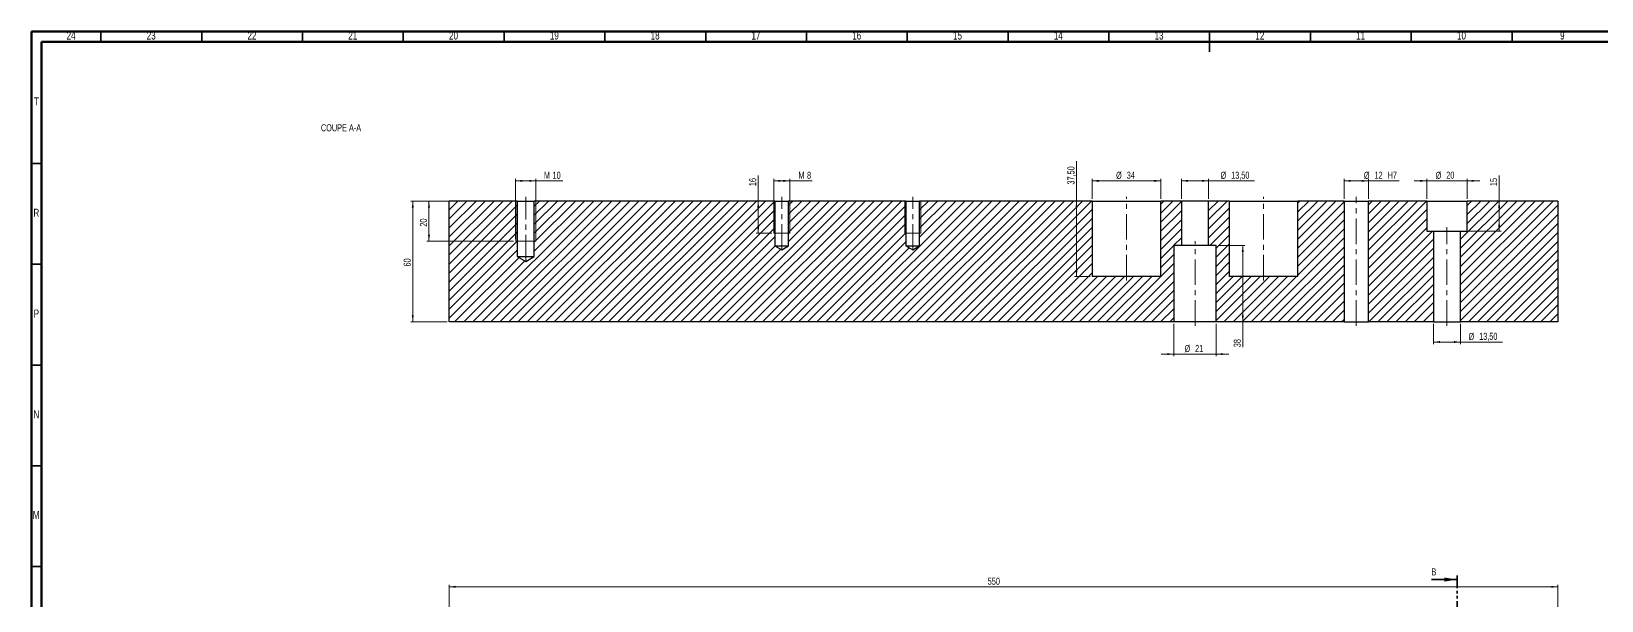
# Model space of a CAD drawing. Header units: millimetres. Extents: x 15 to 1184, y 5 to 836.
# Drawn here: x 15 to 794, y 554 to 836 of the extents above; entities that cross this region are included whole.
import ezdxf

# ---------------------------------------------------------------- set-up
doc = ezdxf.new("R2010")
doc.units = ezdxf.units.MM
doc.linetypes.add('CENTERX2', pattern=[20.32, 12.7, -2.54, 2.54, -2.54])
doc.linetypes.add('PHANTOM', pattern=[12.7, 6.35, -1.27, 1.27, -1.27, 1.27, -1.27])
doc.styles.add('SLDTEXTSTYLE0', font='TXT', dxfattribs={"width": 0.75})
doc.dimstyles.new('SLDDIMSTYLE2', dxfattribs={"dimtxt": 3.5, "dimasz": 3.302, "dimexe": 0, "dimexo": 0.0625, "dimgap": 0.875, "dimtad": 1, "dimrnd": 1e-09, "dimzin": 12, "dimdsep": 46, "dimtxsty": 'SLDTEXTSTYLE0', "dimsah": 1, "dimcen": 0.09, "dimadec": 0, "dimazin": 3, "dimtfac": 1, "dimtofl": 0, "dimtmove": 0, "dimatfit": 3, "dimfxl": 1, "dimfrac": 2, "dimtolj": 1, "dimtzin": 12, "dimarcsym": 0})
doc.dimstyles.new('SLDDIMSTYLE3', dxfattribs={"dimtxt": 3.5, "dimasz": 3.302, "dimexe": 0, "dimexo": 0.0625, "dimgap": 0.875, "dimtad": 1, "dimrnd": 1e-09, "dimzin": 12, "dimdsep": 46, "dimtxsty": 'SLDTEXTSTYLE0', "dimsah": 1, "dimcen": 0.09, "dimadec": 0, "dimazin": 3, "dimtfac": 1, "dimtmove": 0, "dimatfit": 0, "dimfxl": 1, "dimfrac": 2, "dimtolj": 1, "dimtzin": 12, "dimarcsym": 0})

# ---------------------------------------------------------------- blocks, each defined once
blk = doc.blocks.new('_D_72')
at = {"color": 7, "linetype": 'Continuous', "lineweight": 18}
for p, q in [((222.23, 521.42), (222.23, 561.42)), ((772.23, 521.42), (772.23, 561.42)), ((222.23, 560.42), (772.23, 560.42))]:
    blk.add_line(p, q, dxfattribs=at)
for points in [[(222.23, 560.42), (225.53, 559.92), (225.53, 560.93)], [(772.23, 560.42), (768.93, 560.93), (768.93, 559.92)]]:
    blk.add_solid(points, dxfattribs=at)
at = {"color": 7, "linetype": 'Continuous', "lineweight": 18, "insert": (489.41, 564.94), "char_height": 3.5, "attachment_point": 1, "style": 'SLDTEXTSTYLE0'}
blk.add_mtext('550', dxfattribs=at)
blk = doc.blocks.new('_D_74')
at = {"color": 7, "linetype": 'Continuous', "lineweight": 18}
for p, q in [((255.23, 732.92), (255.23, 762.92)), ((255.23, 761.92), (265.23, 761.92)), ((265.23, 732.92), (265.23, 762.92)), ((265.23, 761.92), (278.71, 761.92))]:
    blk.add_line(p, q, dxfattribs=at)
for points in [[(255.23, 761.92), (258.53, 761.42), (258.53, 762.43)], [(265.23, 761.92), (261.93, 762.43), (261.93, 761.42)]]:
    blk.add_solid(points, dxfattribs=at)
at = {"color": 7, "linetype": 'Continuous', "lineweight": 18, "char_height": 3.5, "attachment_point": 1, "style": 'SLDTEXTSTYLE0'}
for s, insert in [('M', (269.25, 766.44)), ('10', (273.54, 766.44))]:
    blk.add_mtext(s, dxfattribs=dict(at, insert=insert))
blk = doc.blocks.new('_D_75')
at = {"color": 7, "linetype": 'Continuous', "lineweight": 18}
for p, q in [((254.23, 751.92), (211.23, 751.92)), ((212.23, 751.92), (212.23, 731.92)), ((254.23, 731.92), (211.23, 731.92))]:
    blk.add_line(p, q, dxfattribs=at)
for points in [[(212.23, 751.92), (211.72, 748.62), (212.74, 748.62)], [(212.23, 731.92), (212.74, 735.23), (211.72, 735.23)]]:
    blk.add_solid(points, dxfattribs=at)
at = {"color": 7, "linetype": 'Continuous', "lineweight": 18, "insert": (207.72, 739.21), "char_height": 3.5, "attachment_point": 1, "rotation": 90, "style": 'SLDTEXTSTYLE0'}
blk.add_mtext('20', dxfattribs=at)
blk = doc.blocks.new('_D_76')
at = {"color": 7, "linetype": 'Continuous', "lineweight": 18}
for p, q in [((221.23, 751.92), (203.18, 751.92)), ((204.18, 691.92), (204.18, 751.92)), ((221.23, 691.92), (203.18, 691.92))]:
    blk.add_line(p, q, dxfattribs=at)
for points in [[(204.18, 751.92), (203.67, 748.62), (204.69, 748.62)], [(204.18, 691.92), (204.69, 695.23), (203.67, 695.23)]]:
    blk.add_solid(points, dxfattribs=at)
at = {"color": 7, "linetype": 'Continuous', "lineweight": 18, "insert": (199.67, 719.4), "char_height": 3.5, "attachment_point": 1, "rotation": 90, "style": 'SLDTEXTSTYLE0'}
blk.add_mtext('60', dxfattribs=at)
blk = doc.blocks.new('_D_77')
at = {"color": 7, "linetype": 'Continuous', "lineweight": 18}
for p, q in [((383.23, 736.92), (383.23, 762.92)), ((383.23, 761.92), (391.23, 761.92)), ((391.23, 736.92), (391.23, 762.92)), ((391.23, 761.92), (402.36, 761.92))]:
    blk.add_line(p, q, dxfattribs=at)
for points in [[(383.23, 761.92), (386.53, 761.42), (386.53, 762.43)], [(391.23, 761.92), (387.93, 762.43), (387.93, 761.42)]]:
    blk.add_solid(points, dxfattribs=at)
at = {"color": 7, "linetype": 'Continuous', "lineweight": 18, "char_height": 3.5, "attachment_point": 1, "style": 'SLDTEXTSTYLE0'}
for s, insert in [('M', (395.48, 766.44)), ('8', (399.77, 766.44))]:
    blk.add_mtext(s, dxfattribs=dict(at, insert=insert))
blk = doc.blocks.new('_D_78')
at = {"color": 7, "linetype": 'Continuous', "lineweight": 18}
for p, q in [((375.56, 751.92), (375.56, 764.51)), ((382.23, 751.92), (374.56, 751.92)), ((375.56, 751.92), (375.56, 735.92)), ((382.23, 735.92), (374.56, 735.92))]:
    blk.add_line(p, q, dxfattribs=at)
for points in [[(375.56, 751.92), (375.05, 748.62), (376.06, 748.62)], [(375.56, 735.92), (376.06, 739.23), (375.05, 739.23)]]:
    blk.add_solid(points, dxfattribs=at)
at = {"color": 7, "linetype": 'Continuous', "lineweight": 18, "insert": (371.04, 759.34), "char_height": 3.5, "attachment_point": 1, "rotation": 90, "style": 'SLDTEXTSTYLE0'}
blk.add_mtext('16', dxfattribs=at)
blk = doc.blocks.new('_D_79')
at = {"color": 7, "linetype": 'Continuous', "lineweight": 18}
for p, q in [((541.23, 752.92), (541.23, 762.92)), ((575.23, 761.92), (541.23, 761.92)), ((575.23, 752.92), (575.23, 762.92))]:
    blk.add_line(p, q, dxfattribs=at)
for points in [[(541.23, 761.92), (544.53, 761.42), (544.53, 762.43)], [(575.23, 761.92), (571.93, 762.43), (571.93, 761.42)]]:
    blk.add_solid(points, dxfattribs=at)
at = {"color": 7, "linetype": 'Continuous', "lineweight": 18, "char_height": 3.5, "attachment_point": 1, "style": 'SLDTEXTSTYLE0'}
for s, insert in [('%%c', (553.08, 766.44)), ('34', (558.36, 766.49))]:
    blk.add_mtext(s, dxfattribs=dict(at, insert=insert))
blk = doc.blocks.new('_D_80')
at = {"color": 7, "linetype": 'Continuous', "lineweight": 18}
for p, q in [((533.45, 751.92), (533.45, 771.71)), ((533.45, 751.92), (533.45, 714.42)), ((540.23, 714.42), (532.45, 714.42))]:
    blk.add_line(p, q, dxfattribs=at)
for points in [[(533.45, 751.92), (532.94, 748.62), (533.96, 748.62)], [(533.45, 714.42), (533.96, 717.73), (532.94, 717.73)]]:
    blk.add_solid(points, dxfattribs=at)
at = {"color": 7, "linetype": 'Continuous', "lineweight": 18, "insert": (528.94, 760.08), "char_height": 3.5, "attachment_point": 1, "rotation": 90, "style": 'SLDTEXTSTYLE0'}
blk.add_mtext('37,50', dxfattribs=at)
blk = doc.blocks.new('_D_81')
at = {"color": 7, "linetype": 'Continuous', "lineweight": 18}
for p, q in [((585.48, 752.92), (585.48, 762.92)), ((598.98, 761.92), (585.48, 761.92)), ((598.98, 752.92), (598.98, 762.92)), ((598.98, 761.92), (621.79, 761.92))]:
    blk.add_line(p, q, dxfattribs=at)
for points in [[(585.48, 761.92), (588.78, 761.42), (588.78, 762.43)], [(598.98, 761.92), (595.68, 762.43), (595.68, 761.42)]]:
    blk.add_solid(points, dxfattribs=at)
at = {"color": 7, "linetype": 'Continuous', "lineweight": 18, "char_height": 3.5, "attachment_point": 1, "style": 'SLDTEXTSTYLE0'}
for s, insert in [('%%c', (604.88, 766.44)), ('13,50', (610.16, 766.49))]:
    blk.add_mtext(s, dxfattribs=dict(at, insert=insert))
blk = doc.blocks.new('_D_82')
at = {"color": 7, "linetype": 'Continuous', "lineweight": 18}
for p, q in [((603.73, 729.92), (616.93, 729.92)), ((615.93, 691.92), (615.93, 729.92)), ((603.73, 691.92), (616.93, 691.92)), ((615.93, 691.92), (615.93, 679.34))]:
    blk.add_line(p, q, dxfattribs=at)
for points in [[(615.93, 729.92), (615.42, 726.62), (616.44, 726.62)], [(615.93, 691.92), (616.44, 695.23), (615.42, 695.23)]]:
    blk.add_solid(points, dxfattribs=at)
at = {"color": 7, "linetype": 'Continuous', "lineweight": 18, "insert": (611.42, 679.34), "char_height": 3.5, "attachment_point": 1, "rotation": 90, "style": 'SLDTEXTSTYLE0'}
blk.add_mtext('38', dxfattribs=at)
blk = doc.blocks.new('_D_83')
at = {"color": 7, "linetype": 'Continuous', "lineweight": 18}
for p, q in [((666.23, 752.92), (666.23, 762.92)), ((666.23, 761.92), (678.23, 761.92)), ((678.23, 752.92), (678.23, 762.92)), ((678.23, 761.92), (693.51, 761.92))]:
    blk.add_line(p, q, dxfattribs=at)
for points in [[(666.23, 761.92), (669.53, 761.42), (669.53, 762.43)], [(678.23, 761.92), (674.93, 762.43), (674.93, 761.42)]]:
    blk.add_solid(points, dxfattribs=at)
at = {"color": 7, "linetype": 'Continuous', "lineweight": 18, "char_height": 3.5, "attachment_point": 1, "style": 'SLDTEXTSTYLE0'}
for s, insert in [('%%c', (675.99, 766.44)), ('12', (681.27, 766.49)), ('H7', (687.76, 766.49))]:
    blk.add_mtext(s, dxfattribs=dict(at, insert=insert))
blk = doc.blocks.new('_D_84')
at = {"color": 7, "linetype": 'Continuous', "lineweight": 18}
for p, q in [((707.23, 761.92), (700.88, 761.92)), ((707.23, 752.92), (707.23, 762.92)), ((707.23, 761.92), (727.23, 761.92)), ((727.23, 752.92), (727.23, 762.92)), ((727.23, 761.92), (733.58, 761.92))]:
    blk.add_line(p, q, dxfattribs=at)
for points in [[(707.23, 761.92), (703.93, 762.43), (703.93, 761.42)], [(727.23, 761.92), (730.53, 761.42), (730.53, 762.43)]]:
    blk.add_solid(points, dxfattribs=at)
at = {"color": 7, "linetype": 'Continuous', "lineweight": 18, "char_height": 3.5, "attachment_point": 1, "style": 'SLDTEXTSTYLE0'}
for s, insert in [('%%c', (711.6, 766.44)), ('20', (716.87, 766.49))]:
    blk.add_mtext(s, dxfattribs=dict(at, insert=insert))
blk = doc.blocks.new('_D_85')
at = {"color": 7, "linetype": 'Continuous', "lineweight": 18}
for p, q in [((743.09, 751.92), (743.09, 764.51)), ((743.09, 736.92), (743.09, 751.92)), ((728.23, 736.92), (744.09, 736.92))]:
    blk.add_line(p, q, dxfattribs=at)
for points in [[(743.09, 751.92), (742.58, 748.62), (743.6, 748.62)], [(743.09, 736.92), (743.6, 740.23), (742.58, 740.23)]]:
    blk.add_solid(points, dxfattribs=at)
at = {"color": 7, "linetype": 'Continuous', "lineweight": 18, "insert": (738.58, 759.34), "char_height": 3.5, "attachment_point": 1, "rotation": 90, "style": 'SLDTEXTSTYLE0'}
blk.add_mtext('15', dxfattribs=at)
blk = doc.blocks.new('_D_86')
at = {"color": 7, "linetype": 'Continuous', "lineweight": 18}
for p, q in [((710.48, 690.92), (710.48, 680.92)), ((723.98, 690.92), (723.98, 680.92)), ((710.48, 681.92), (723.98, 681.92)), ((723.98, 681.92), (744.83, 681.92))]:
    blk.add_line(p, q, dxfattribs=at)
for points in [[(710.48, 681.92), (713.78, 681.42), (713.78, 682.43)], [(723.98, 681.92), (720.68, 682.43), (720.68, 681.42)]]:
    blk.add_solid(points, dxfattribs=at)
at = {"color": 7, "linetype": 'Continuous', "lineweight": 18, "char_height": 3.5, "attachment_point": 1, "style": 'SLDTEXTSTYLE0'}
for s, insert in [('%%c', (727.91, 686.44)), ('13,50', (733.19, 686.49))]:
    blk.add_mtext(s, dxfattribs=dict(at, insert=insert))
blk = doc.blocks.new('_D_87')
at = {"color": 7, "linetype": 'Continuous', "lineweight": 18}
for p, q in [((581.73, 690.92), (581.73, 674.92)), ((602.73, 690.92), (602.73, 674.92)), ((581.73, 675.92), (575.38, 675.92)), ((581.73, 675.92), (602.73, 675.92)), ((602.73, 675.92), (609.08, 675.92))]:
    blk.add_line(p, q, dxfattribs=at)
for points in [[(581.73, 675.92), (578.43, 676.43), (578.43, 675.42)], [(602.73, 675.92), (606.03, 675.42), (606.03, 676.43)]]:
    blk.add_solid(points, dxfattribs=at)
at = {"color": 7, "linetype": 'Continuous', "lineweight": 18, "char_height": 3.5, "attachment_point": 1, "style": 'SLDTEXTSTYLE0'}
for s, insert in [('%%c', (587.01, 680.44)), ('21', (592.29, 680.49))]:
    blk.add_mtext(s, dxfattribs=dict(at, insert=insert))

msp = doc.modelspace()

# ---------------------------------------------------------------- hatches: boundary and pattern name
at = {"linetype": 'Continuous', "lineweight": 18}
h = msp.add_hatch(dxfattribs=at)
h.set_pattern_fill('ANSI31', style=0)
h.paths.add_polyline_path([(541.232, 714.425), (541.232, 751.925), (455.632, 751.925), (455.632, 729.675), (452.232, 727.632), (448.832, 729.675), (448.832, 751.925), (390.632, 751.925), (390.632, 729.675), (387.232, 727.632), (383.832, 729.675), (383.832, 751.925), (264.482, 751.925), (264.482, 724.425), (260.232, 721.871), (255.982, 724.425), (255.982, 751.925), (222.232, 751.925), (222.232, 691.925), (581.732, 691.925), (581.732, 729.925), (585.482, 729.925), (585.482, 751.925), (575.232, 751.925), (575.232, 714.425)], flags=0)
h = msp.add_hatch(dxfattribs=at)
h.set_pattern_fill('ANSI31', style=0)
h.paths.add_polyline_path([(666.232, 691.925), (666.232, 751.925), (643.232, 751.925), (643.232, 714.425), (609.232, 714.425), (609.232, 751.925), (598.982, 751.925), (598.982, 729.925), (602.732, 729.925), (602.732, 691.925)], flags=0)
h = msp.add_hatch(dxfattribs=at)
h.set_pattern_fill('ANSI31', style=0)
h.paths.add_polyline_path([(707.232, 736.925), (707.232, 751.925), (678.232, 751.925), (678.232, 691.925), (710.482, 691.925), (710.482, 736.925)], flags=0)
h = msp.add_hatch(dxfattribs=at)
h.set_pattern_fill('ANSI31', style=0)
h.paths.add_polyline_path([(772.232, 691.925), (772.232, 751.925), (727.232, 751.925), (727.232, 736.925), (723.982, 736.925), (723.982, 691.925)], flags=0)

# ---------------------------------------------------------------- linework, layer by layer
at = {"color": 7, "linetype": 'Continuous', "lineweight": 70}
for p, q in [((15, 5), (15, 836)), ((15, 836), (1184, 836)), ((20, 10), (20, 831)), ((20, 831), (1179, 831))]:
    msp.add_line(p, q, dxfattribs=at)
at = {"color": 7, "linetype": 'Continuous', "lineweight": 35}
for p, q in [((49.5, 831), (49.5, 836)), ((99.5, 831), (99.5, 836)), ((149.5, 831), (149.5, 836)), ((199.5, 831), (199.5, 836)), ((249.5, 831), (249.5, 836)), ((299.5, 831), (299.5, 836)), ((349.5, 831), (349.5, 836)), ((399.5, 831), (399.5, 836)), ((449.5, 831), (449.5, 836)), ((499.5, 831), (499.5, 836)), ((549.5, 831), (549.5, 836)), ((599.5, 836.001), (599.5, 825.999)), ((599.5, 831), (599.5, 836)), ((649.5, 831), (649.5, 836)), ((699.5, 831), (699.5, 836)), ((749.5, 831), (749.5, 836)), ((20, 770.5), (15, 770.5)), ((20, 720.5), (15, 720.5)), ((20, 670.5), (15, 670.5)), ((20, 620.5), (15, 620.5)), ((20, 570.5), (15, 570.5)), ((709.532, 564.025), (722.232, 564.025))]:
    msp.add_line(p, q, dxfattribs=at)
at = {"color": 7, "linetype": 'Continuous', "lineweight": 25}
for p, q in [((222.232, 691.925), (222.232, 751.925)), ((255.982, 751.925), (222.232, 751.925)), ((255.982, 751.925), (255.982, 724.425)), ((255.982, 751.925), (264.482, 751.925)), ((264.482, 724.425), (264.482, 751.925)), ((383.832, 751.925), (264.482, 751.925)), ((383.832, 751.925), (383.832, 729.675)), ((383.832, 751.925), (390.632, 751.925)), ((390.632, 729.675), (390.632, 751.925)), ((448.832, 751.925), (390.632, 751.925)), ((448.832, 751.925), (448.832, 729.675)), ((448.832, 751.925), (455.632, 751.925)), ((455.632, 729.675), (455.632, 751.925)), ((541.232, 751.925), (455.632, 751.925)), ((541.232, 751.925), (541.232, 714.425)), ((541.232, 751.925), (575.232, 751.925)), ((575.232, 714.425), (575.232, 751.925)), ((585.482, 751.925), (575.232, 751.925)), ((585.482, 751.925), (585.482, 729.925)), ((598.982, 751.925), (585.482, 751.925)), ((598.982, 729.925), (598.982, 751.925)), ((609.232, 751.925), (598.982, 751.925)), ((609.232, 751.925), (609.232, 714.425)), ((609.232, 751.925), (643.232, 751.925)), ((643.232, 714.425), (643.232, 751.925)), ((666.232, 751.925), (643.232, 751.925)), ((666.232, 751.925), (666.232, 691.925)), ((666.232, 751.925), (678.232, 751.925)), ((678.232, 691.925), (678.232, 751.925)), ((707.232, 751.925), (678.232, 751.925)), ((707.232, 751.925), (707.232, 736.925)), ((707.232, 751.925), (727.232, 751.925)), ((727.232, 736.925), (727.232, 751.925)), ((772.232, 751.925), (727.232, 751.925)), ((772.232, 751.925), (772.232, 691.925)), ((707.232, 736.925), (710.482, 736.925)), ((710.482, 736.925), (710.482, 691.925)), ((710.482, 736.925), (723.982, 736.925)), ((723.982, 691.925), (723.982, 736.925)), ((723.982, 736.925), (727.232, 736.925)), ((255.982, 724.425), (260.232, 721.871)), ((255.982, 724.425), (264.482, 724.425)), ((260.232, 721.871), (264.482, 724.425)), ((383.832, 729.675), (387.232, 727.632)), ((383.832, 729.675), (390.632, 729.675)), ((387.232, 727.632), (390.632, 729.675)), ((448.832, 729.675), (452.232, 727.632)), ((448.832, 729.675), (455.632, 729.675)), ((452.232, 727.632), (455.632, 729.675)), ((581.732, 729.925), (585.482, 729.925)), ((581.732, 729.925), (581.732, 691.925)), ((585.482, 729.925), (598.982, 729.925)), ((598.982, 729.925), (602.732, 729.925)), ((602.732, 691.925), (602.732, 729.925)), ((575.232, 714.425), (541.232, 714.425)), ((643.232, 714.425), (609.232, 714.425)), ((581.732, 691.925), (222.232, 691.925)), ((602.732, 691.925), (581.732, 691.925)), ((666.232, 691.925), (602.732, 691.925)), ((666.232, 691.925), (678.232, 691.925)), ((710.482, 691.925), (678.232, 691.925)), ((710.482, 691.925), (723.982, 691.925)), ((772.232, 691.925), (723.982, 691.925))]:
    msp.add_line(p, q, dxfattribs=at)
at = {"color": 7, "linetype": 'Continuous', "lineweight": 18}
for p, q in [((255.232, 751.925), (255.232, 731.925)), ((265.232, 731.925), (265.232, 751.925)), ((383.232, 751.925), (383.232, 735.925)), ((391.232, 735.925), (391.232, 751.925)), ((448.232, 751.925), (448.232, 735.925)), ((456.232, 735.925), (456.232, 751.925)), ((383.232, 735.925), (383.832, 735.925)), ((383.832, 735.925), (390.632, 735.925)), ((390.632, 735.925), (391.232, 735.925)), ((448.232, 735.925), (448.832, 735.925)), ((448.832, 735.925), (455.632, 735.925)), ((455.632, 735.925), (456.232, 735.925)), ((255.232, 731.925), (255.982, 731.925)), ((255.982, 731.925), (264.482, 731.925)), ((264.482, 731.925), (265.232, 731.925))]:
    msp.add_line(p, q, dxfattribs=at)
at = {"color": 7, "linetype": 'CENTERX2', "lineweight": 18}
for p, q in [((260.232, 722.425), (260.232, 753.925)), ((387.232, 727.675), (387.232, 753.925)), ((452.232, 727.675), (452.232, 753.925)), ((558.232, 712.425), (558.232, 753.925)), ((626.232, 712.425), (626.232, 753.925)), ((672.232, 689.925), (672.232, 753.925)), ((717.232, 689.925), (717.232, 738.925)), ((592.232, 689.925), (592.232, 731.925))]:
    msp.add_line(p, q, dxfattribs=at)
at = {"color": 7, "linetype": 'PHANTOM', "lineweight": 35}
msp.add_line((722.232, 566.025), (722.232, 407.076), dxfattribs=at)
at = {"color": 7, "linetype": 'Continuous', "lineweight": 35}
msp.add_solid([(722.232, 564.025), (715.882, 565.041), (715.882, 563.009)], dxfattribs=at)

# ---------------------------------------------------------------- texts
at = {"color": 7, "linetype": 'Continuous', "lineweight": 0, "attachment_point": 2, "style": 'SLDTEXTSTYLE0'}
for s, insert, char_height in [('24', (34.67, 836.06), 3.9688), ('23', (74.42, 836.06), 3.9688), ('22', (124.42, 836.06), 3.9688), ('21', (174.42, 836.06), 3.9688), ('20', (224.42, 836.06), 3.9688), ('19', (274.42, 836.06), 3.9688), ('18', (324.42, 836.06), 3.9688), ('17', (374.42, 836.06), 3.9688), ('16', (424.42, 836.06), 3.9688), ('15', (474.42, 836.06), 3.9688), ('14', (524.42, 836.06), 3.9688), ('13', (574.42, 836.06), 3.9688), ('12', (624.42, 836.06), 3.9688), ('11', (674.42, 836.06), 3.9688), ('10', (724.42, 836.06), 3.9688), ('9', (774.46, 836.06), 3.969), ('T', (17.488, 803.31), 3.969), ('COUPE A-A', (168.602, 790.016), 3.5), ('R', (17.444, 748.06), 3.969), ('P', (17.485, 698.06), 3.969), ('N', (17.464, 648.06), 3.969), ('M', (17.362, 598.06), 3.969)]:
    msp.add_mtext(s, dxfattribs=dict(at, insert=insert, char_height=char_height))
at = {"color": 7, "linetype": 'Continuous', "insert": (709.532, 569.575), "char_height": 3.5, "attachment_point": 1, "style": 'SLDTEXTSTYLE0'}
msp.add_mtext('B', dxfattribs=at)

# ---------------------------------------------------------------- dimensions: what is measured, and where the dimension line sits
at = {"color": 7, "linetype": 'Continuous', "lineweight": 18}
for base, p1, p2, dimstyle, picture, middle in [((533.449, 714.425), (541.232, 751.925), (541.232, 714.425), 'SLDDIMSTYLE2', '_D_80', (533.449, 765.894)), ((375.556, 735.925), (383.232, 751.925), (383.232, 735.925), 'SLDDIMSTYLE2', '_D_78', (375.556, 761.925)), ((743.089, 751.925), (727.232, 736.925), (727.232, 751.925), 'SLDDIMSTYLE2', '_D_85', (743.089, 761.925)), ((204.177, 751.925), (222.232, 691.925), (222.232, 751.925), 'SLDDIMSTYLE2', '_D_76', (204.177, 721.982)), ((212.232, 731.925), (255.232, 751.925), (255.232, 731.925), 'SLDDIMSTYLE3', '_D_75', (212.232, 741.799)), ((615.932, 729.925), (602.732, 691.925), (602.732, 729.925), 'SLDDIMSTYLE2', '_D_82', (615.932, 681.925))]:
    dim = msp.add_linear_dim(base=base, p1=p1, p2=p2, angle=90, dimstyle=dimstyle, dxfattribs=at)
    dim.commit()
    dim.dimension.update_dxf_attribs({"geometry": picture, "text_midpoint": middle, "dimtype": 160})
for base, p1, p2, text, dimstyle, picture, middle in [((265.232, 761.925), (255.232, 731.925), (265.232, 731.925), 'M10<>', 'SLDDIMSTYLE2', '_D_74', (273.983, 761.925)), ((391.232, 761.925), (383.232, 735.925), (391.232, 735.925), 'M8<>', 'SLDDIMSTYLE2', '_D_77', (398.919, 761.925)), ((541.232, 761.925), (575.232, 751.925), (541.232, 751.925), '%%c<>', 'SLDDIMSTYLE2', '_D_79', (558.304, 761.925)), ((585.482, 761.925), (598.982, 751.925), (585.482, 751.925), '%%c<>', 'SLDDIMSTYLE2', '_D_81', (613.336, 761.925)), ((678.232, 761.925), (666.232, 751.925), (678.232, 751.925), '%%c<> H7', 'SLDDIMSTYLE2', '_D_83', (684.751, 761.925)), ((727.232, 761.925), (707.232, 751.925), (727.232, 751.925), '%%c<>', 'SLDDIMSTYLE3', '_D_84', (716.822, 761.925)), ((602.732, 675.925), (581.732, 691.925), (602.732, 691.925), '%%c<>', 'SLDDIMSTYLE3', '_D_87', (592.233, 675.925)), ((723.982, 681.925), (710.482, 691.925), (723.982, 691.925), '%%c<>', 'SLDDIMSTYLE2', '_D_86', (736.369, 681.925))]:
    dim = msp.add_linear_dim(base=base, p1=p1, p2=p2, text=text, dimstyle=dimstyle, dxfattribs=at)
    dim.commit()
    dim.dimension.update_dxf_attribs({"geometry": picture, "text_midpoint": middle, "dimtype": 160})
dim = msp.add_linear_dim(base=(772.232, 560.425), p1=(222.232, 520.425), p2=(772.232, 520.425), dimstyle='SLDDIMSTYLE2', dxfattribs=at)
dim.commit()
dim.dimension.update_dxf_attribs({"geometry": '_D_72', "text_midpoint": (493.292, 560.425), "dimtype": 160})

doc.saveas('drawing.dxf')
